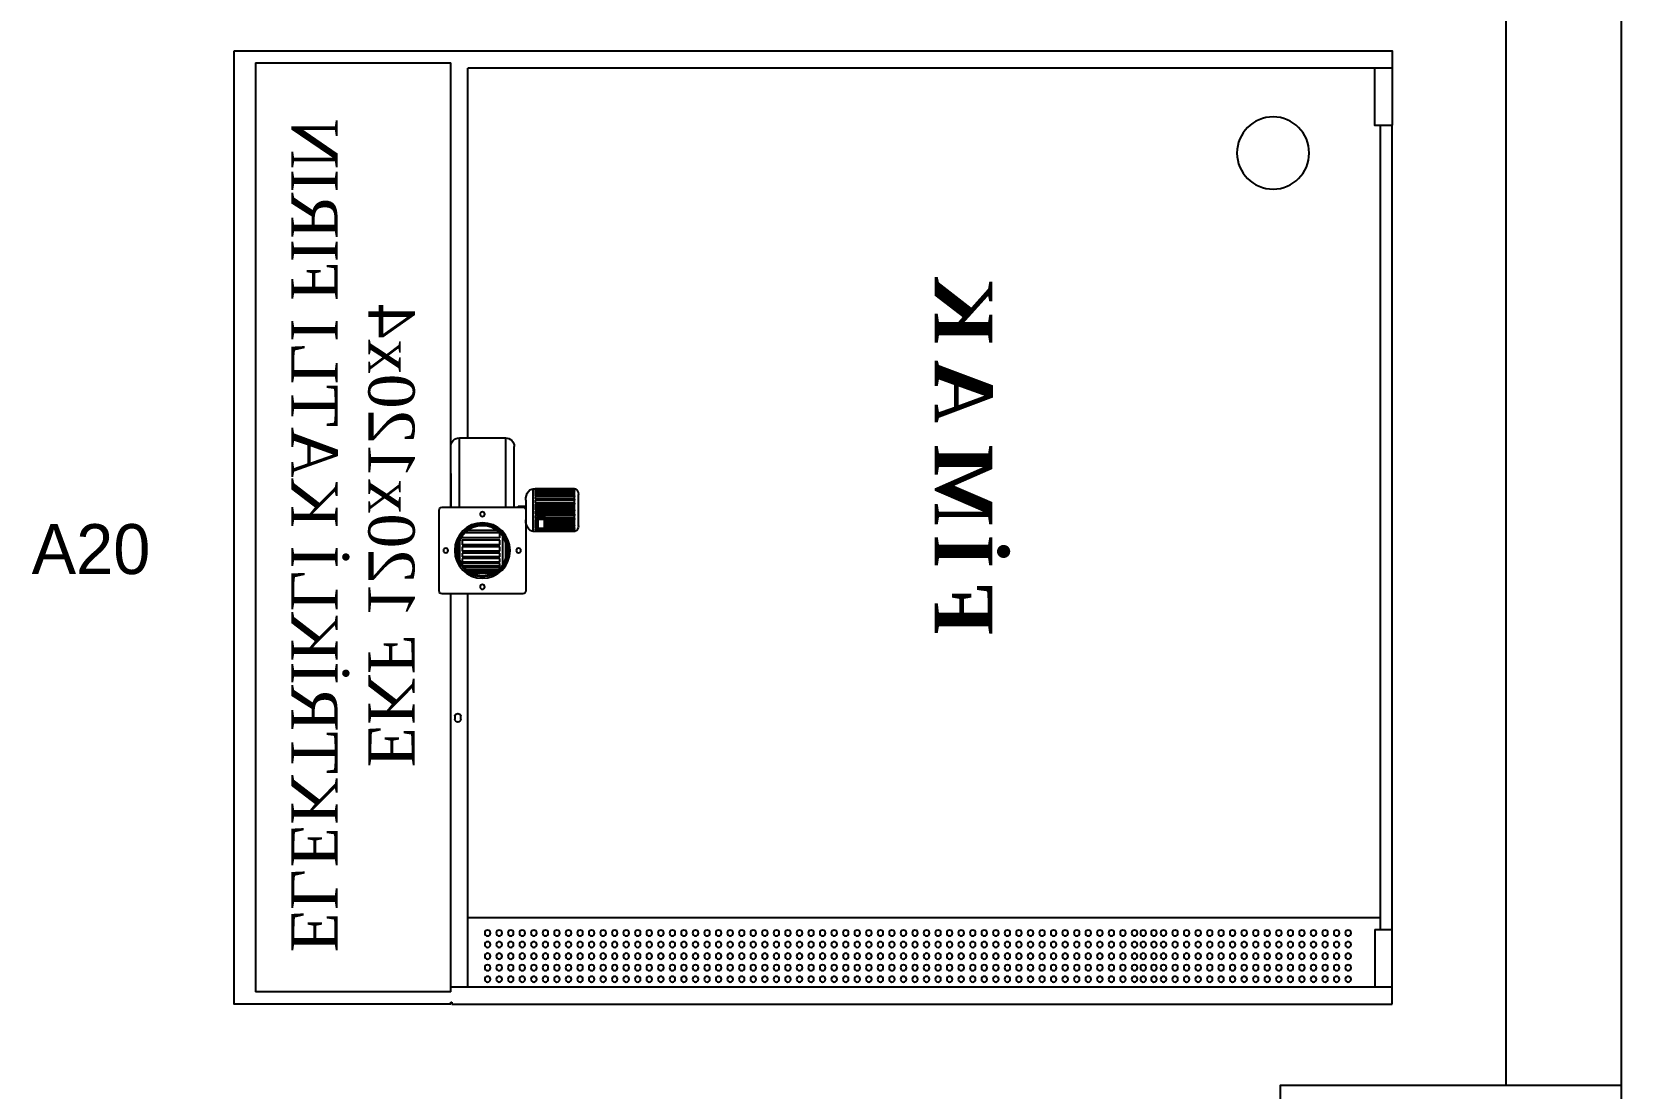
# Model space of a CAD drawing. Header units: millimetres. Extents: x 7703 to 14147, y -5820 to 95.
# Drawn here: x 12593.2 to 12868.4, y -3740.2 to -3557.4 of the extents above; entities that cross this region are included whole.
import ezdxf
from ezdxf.enums import TextEntityAlignment as Align

# ---------------------------------------------------------------- set-up
doc = ezdxf.new("R2010")
doc.units = ezdxf.units.MM
doc.layers.add('Kıtc-002 Çizgi', color=7, linetype='Continuous')
doc.layers.add('Layer1', color=1, linetype='Continuous')
doc.layers.add('Layer5', color=33, linetype='Continuous', lineweight=15)
doc.styles.get("Standard").update_dxf_attribs({"font": 'stylu.ttf', "height": 10})
doc.styles.add('TAKSİM', font='GOTHIC.TTF', dxfattribs={"height": 20})

# ---------------------------------------------------------------- blocks, each defined once
blk = doc.blocks.new('A$C529531A7')
at = {"layer": 'Layer1'}
for p, q in [((-1859.6, -515.4), (-1859.6, 1112.5)), ((-1859.6, 1112.5), (-1829.6, 1112.5)), ((-1829.6, -517.4), (-1829.6, 1112.5)), ((-1829.6, 1112.5), (-1731.1, 1112.5)), ((-1730.6, 1082.5), (-1730.6, 1111.5)), ((-239.6, 1111.5), (-239.6, -487.5)), ((-239.6, 1111.5), (-238.7, 1111.5)), ((-238.7, 1111.5), (-238.7, 1112.5)), ((-1829.6, 1082.7), (-1829.5, 1082.5)), ((-1730.6, 1082.5), (-1829.5, 1082.5)), ((-1730.6, 1092.5), (-338.6, 1092.5)), ((-1709.6, -487.5), (-1709.6, 1092.5)), ((-1031.7, -296.4), (-977.6, -296.4)), ((-1041.7, -302.9), (-1041.7, -374.4)), ((-1041.6, -302.9), (-1041.6, -371.2)), ((-1041.6, -302.9), (-1039.7, -302.9)), ((-1039.7, -371.2), (-1039.7, -302.9)), ((-1038.9, -302.9), (-1039.7, -302.9)), ((-1038.9, -302.9), (-1038.9, -371.2)), ((-1038.9, -302.9), (-1036.3, -302.9)), ((-1036.3, -354.4), (-1036.3, -302.9)), ((-1035.2, -302.9), (-1036.3, -302.9)), ((-1035.2, -302.9), (-1035.2, -354.2)), ((-1035.2, -302.9), (-1032, -302.9)), ((-1031.1, -302.9), (-1032, -302.9)), ((-1032, -354.2), (-1032, -302.9)), ((-1031.1, -302.9), (-1026, -302.9)), ((-1031.1, -302.9), (-1031.1, -354.2)), ((-1029.7, -302.9), (-1029.7, -354.2)), ((-1026.8, -302.9), (-1026.8, -354.2)), ((-1026, -302.9), (-1020.8, -302.9)), ((-1026, -354.2), (-1026, -302.9)), ((-1024.1, -302.9), (-1024.1, -354.2)), ((-1019.3, -302.9), (-1020.8, -302.9)), ((-1020.8, -354.2), (-1020.8, -302.9)), ((-1019.3, -302.9), (-1013.9, -302.9)), ((-1019.3, -302.9), (-1019.3, -354.2)), ((-1018.5, -302.9), (-1018.5, -354.2)), ((-1013.9, -371.2), (-1013.9, -302.9)), ((-1011.8, -302.9), (-1013.9, -302.9)), ((-1011.8, -302.9), (-1011.8, -371.2)), ((-1011.8, -302.9), (-1006, -302.9)), ((-1007.9, -371.2), (-1007.9, -302.9)), ((-1006, -371.2), (-1006, -302.9)), ((-1004, -302.9), (-1006, -302.9)), ((-1004, -371.2), (-1004, -302.9)), ((-1004, -302.9), (-994.2, -302.9)), ((-1003.2, -302.9), (-1003.2, -371.2)), ((-1002, -371.2), (-1002, -302.9)), ((-1000.2, -302.9), (-1000.2, -371.2)), ((-999.2, -371.2), (-999.2, -302.9)), ((-997.2, -302.9), (-997.2, -371.2)), ((-995.9, -371.2), (-995.9, -302.9)), ((-994.2, -302.9), (-994.2, -371.2)), ((-992.8, -302.9), (-994.2, -302.9)), ((-992.8, -302.9), (-992.8, -371.2)), ((-992.8, -302.9), (-987.4, -302.9)), ((-992.6, -302.9), (-992.6, -371.2)), ((-987.4, -371.2), (-987.4, -302.9)), ((-985.5, -302.9), (-987.4, -302.9)), ((-985.5, -302.9), (-985.5, -371.2)), ((-985.5, -302.9), (-981.2, -302.9)), ((-981.2, -371.2), (-981.2, -302.9)), ((-979.7, -302.9), (-981.2, -302.9)), ((-979.7, -302.9), (-979.7, -371.2)), ((-979.7, -302.9), (-971.8, -302.9)), ((-977, -371.2), (-977, -302.9)), ((-975.1, -302.9), (-975.1, -371.2)), ((-975, -302.9), (-975, -371.2)), ((-972.8, -371.2), (-972.8, -302.9)), ((-971.8, -371.2), (-971.8, -302.9)), ((-971.3, -302.9), (-971.8, -302.9)), ((-971.3, -302.9), (-971.3, -371.2)), ((-971.3, -302.9), (-969.4, -302.9)), ((-969.4, -371.2), (-969.4, -302.9)), ((-968.8, -302.9), (-969.4, -302.9)), ((-968.8, -302.9), (-968.8, -371.2)), ((-968.8, -302.9), (-967.8, -302.9)), ((-967.8, -371.2), (-967.8, -302.9)), ((-967.7, -302.9), (-967.7, -371.2)), ((-1037.4, -355.5), (-1037.4, -367)), ((-1037.3, -355.5), (-1036.6, -355.5)), ((-1036.6, -355.5), (-1036.6, -366.1)), ((-1020.5, -355.5), (-1036.6, -355.5)), ((-1035.4, -354.2), (-1019.3, -354.2)), ((-1020.5, -366.1), (-1020.5, -355.5)), ((-1017.7, -355.5), (-1020.5, -355.5)), ((-1019.3, -354.2), (-1013.9, -354.2)), ((-1017.7, -355.5), (-1017.7, -366.1)), ((-1013.9, -355.5), (-1017.7, -355.5)), ((-1041.7, -374.4), (-1026.8, -374.4)), ((-1039.7, -371.2), (-1041.6, -371.2)), ((-1036.3, -371.2), (-1038.9, -371.2)), ((-1019.9, -367.2), (-1037.4, -367.2)), ((-1036.6, -366.1), (-1020.5, -366.1)), ((-1036.3, -371.2), (-1036.3, -367.2)), ((-1035.2, -367.2), (-1035.2, -371.2)), ((-1032, -371.2), (-1035.2, -371.2)), ((-1032, -371.2), (-1032, -367.2)), ((-1031.1, -367.2), (-1031.1, -371.2)), ((-1026, -371.2), (-1031.1, -371.2)), ((-1029.7, -367.2), (-1029.7, -371.2)), ((-1026.8, -367.2), (-1026.8, -371.2)), ((-1026.8, -374.4), (-967.6, -374.4)), ((-1026, -371.2), (-1026, -367.2)), ((-1020.8, -371.2), (-1026, -371.2)), ((-1024.1, -367.2), (-1024.1, -371.2)), ((-1020.8, -371.2), (-1020.8, -367.2)), ((-1020.5, -366.1), (-1017.7, -366.1)), ((-1020.5, -366.1), (-1019.9, -367.2)), ((-1018.5, -367.2), (-1019.9, -367.2)), ((-1019.3, -367.2), (-1019.3, -371.2)), ((-1013.9, -371.2), (-1019.3, -371.2)), ((-1017.7, -366.1), (-1018.5, -367.2)), ((-1013.9, -367.2), (-1018.5, -367.2)), ((-1018.5, -367.2), (-1018.5, -371.2)), ((-1017.7, -366.1), (-1013.9, -366.1)), ((-1006, -371.2), (-1011.8, -371.2)), ((-994.2, -371.2), (-1004, -371.2)), ((-987.4, -371.2), (-992.8, -371.2)), ((-981.2, -371.2), (-985.5, -371.2)), ((-971.8, -371.2), (-979.7, -371.2)), ((-969.4, -371.2), (-971.3, -371.2)), ((-967.8, -371.2), (-968.8, -371.2)), ((-967.7, -371.2), (-967.7, -371.2)), ((-967.6, -374.4), (-967.6, -371.2)), ((-1149.6, -392.4), (-1149.6, -532.4)), ((-1004.6, -387.4), (-1144.6, -387.4)), ((-991, -387.4), (-1004.6, -387.4)), ((-999.6, -532.4), (-999.6, -392.4)), ((-997.6, -400.4), (-999.6, -400.4)), ((-999.6, -407.4), (-894.6, -407.4)), ((-997.6, -400.4), (-997.6, -387.4)), ((-987.6, -387.4), (-991, -387.4)), ((-1108.8, -436.3), (-1108.8, -488.6)), ((-1107.5, -434.7), (-1107.5, -490.2)), ((-1105.5, -432.4), (-1103.6, -432.4)), ((-1103.6, -432.4), (-1103.6, -494.3)), ((-1101.8, -432.4), (-1101.8, -495.8)), ((-1101.8, -432.4), (-1096.8, -432.4)), ((-1099.6, -427.4), (-1049.7, -427.4)), ((-1096.8, -432.4), (-1096.8, -497.4)), ((-1094.5, -432.4), (-1094.5, -497.4)), ((-1094.5, -432.4), (-1088.5, -432.4)), ((-1058.9, -422.4), (-1090.4, -422.4)), ((-1088.5, -432.4), (-1088.5, -497.4)), ((-1085.8, -432.4), (-1085.8, -497.4)), ((-1085.8, -432.4), (-1078.9, -432.4)), ((-1078.9, -432.4), (-1078.9, -497.4)), ((-1075.9, -432.4), (-1075.9, -497.4)), ((-1075.9, -432.4), (-1068.2, -432.4)), ((-1068.2, -432.4), (-1068.2, -497.4)), ((-1064.8, -432.4), (-1064.8, -497.4)), ((-1064.8, -432.4), (-1056.4, -432.4)), ((-1056.4, -432.4), (-1056.4, -497.4)), ((-1052.8, -432.4), (-1052.8, -497.4)), ((-1052.8, -432.4), (-1043.8, -432.4)), ((-1043.8, -432.5), (-1043.8, -492.4)), ((-1040.1, -436.9), (-1040.1, -488)), ((-879.6, -422.4), (-999.6, -422.4)), ((-879.6, -502.4), (-879.6, -422.4)), ((-1114, -445), (-1114, -479.9)), ((-1112.4, -441.9), (-1112.4, -483)), ((-1111.6, -440.4), (-1111.6, -484.5)), ((-1829.6, -487.5), (-1149.6, -487.5)), ((-879.6, -487.5), (-239.6, -487.5)), ((-1859.6, -515.4), (-1859.6, -515.4)), ((-1856.5, -515.4), (-1859.6, -515.4)), ((-1859.6, -517.4), (-1856.5, -517.4)), ((-1859.6, -517.4), (-1859.6, -892.5)), ((-1856.5, -517.4), (-1856.5, -515.4)), ((-1838.6, -517.4), (-1838.6, -855.5)), ((-1838.6, -517.4), (-1149.6, -517.4)), ((-1366.6, -500), (-1361.6, -500)), ((-1361.6, -510), (-1366.6, -510)), ((-1096.8, -497.4), (-1099.6, -497.4)), ((-1088.5, -497.4), (-1094.5, -497.4)), ((-1058.9, -502.4), (-1090.4, -502.4)), ((-1078.9, -497.4), (-1085.8, -497.4)), ((-1068.2, -497.4), (-1075.9, -497.4)), ((-1056.4, -497.4), (-1064.8, -497.4)), ((-1049.7, -497.4), (-1052.8, -497.4)), ((-1001.4, -517.4), (-230.6, -517.4)), ((-999.6, -502.4), (-879.6, -502.4)), ((-941.4, -517.4), (-999.6, -517.4)), ((-230.6, -855.5), (-230.6, -517.4)), ((-1144.6, -537.4), (-1004.6, -537.4))]:
    blk.add_line(p, q, dxfattribs=at)
for points in [[(-1791.1, 1112.5), (-338.2, 1112.5), (-338.3, 1112.5), (-338.4, 1112.5), (-338.5, 1112.4), (-338.5, 1112.3), (-338.6, 1112.1), (-338.6, 1111.9), (-338.6, 1111.7), (-338.6, 1111.5), (-338.6, 1082.5), (-239.8, 1082.5), (-239.6, 1082.7)], [(-1730.6, 1111.5), (-1730.7, 1111.7), (-1730.7, 1111.9), (-1730.7, 1112), (-1730.7, 1112.2), (-1730.8, 1112.3), (-1730.9, 1112.4), (-1730.9, 1112.5), (-1731, 1112.5), (-1731.1, 1112.5)], [(-209.6, -892.5), (-209.6, -517.4), (-209.6, 1112.5), (-238.7, 1112.5), (-338.2, 1112.5)], [(-1031.7, -296.4), (-1034.9, -296.8), (-1037.7, -297.7), (-1039.7, -299), (-1040.6, -300.1), (-1041.3, -301.1), (-1041.6, -302.1), (-1041.7, -302.9)], [(-967.6, -303), (-967.6, -302.9), (-967.7, -302.1), (-968, -301.1), (-968.6, -300.1), (-969.6, -299), (-971.6, -297.7), (-974.4, -296.8), (-977.6, -296.4)], [(-1035.4, -354.2), (-1035.9, -354.2), (-1036.6, -354.5), (-1037.1, -354.9), (-1037.3, -355.2), (-1037.4, -355.5), (-1037.4, -355.5)], [(-1019.3, -354.2), (-1018.7, -354.3), (-1018.1, -354.7), (-1017.9, -354.9), (-1017.8, -355.2), (-1017.7, -355.5)], [(-1041.7, -374.4), (-1041.2, -377.1), (-1039.9, -379.8), (-1037.5, -382.3), (-1034.3, -384.5), (-1030.3, -386.2), (-1025.9, -387.1), (-1021.7, -387.4)], [(-1036.6, -366.1), (-1037, -366.2), (-1037.3, -366.4), (-1037.4, -367.2)], [(-987.6, -387.4), (-983.5, -387.2), (-979.4, -386.3), (-975.5, -384.8), (-972.2, -382.7), (-969.6, -380.1), (-968.1, -377.2), (-967.6, -374.4)], [(-1859.6, -854.4), (-1859.6, -892.5), (-209.6, -892.5)], [(-230.6, -855.5), (-1838.6, -855.5)]]:
    blk.add_lwpolyline(points, dxfattribs=at)
for centre, radius in [((-1816.7, 1036.5), 5), ((-1816.7, 1016.5), 5), ((-1796.7, 1036.5), 5), ((-1796.7, 1016.5), 5), ((-1776.7, 1036.5), 5), ((-1776.7, 1016.5), 5), ((-1756.7, 1036.5), 5), ((-1756.7, 1016.5), 5), ((-1736.7, 1036.5), 5), ((-1736.7, 1016.5), 5), ((-1816.7, 996.5), 5), ((-1796.7, 996.5), 5), ((-1776.7, 996.5), 5), ((-1756.7, 996.5), 5), ((-1736.7, 996.5), 5), ((-1816.7, 976.5), 5), ((-1796.7, 976.5), 5), ((-1776.7, 976.5), 5), ((-1756.7, 976.5), 5), ((-1736.7, 976.5), 5), ((-386.5, 906.5), 62.5), ((-1816.7, 956.5), 5), ((-1816.7, 936.5), 5), ((-1796.7, 956.5), 5), ((-1796.7, 936.5), 5), ((-1776.7, 956.5), 5), ((-1776.7, 936.5), 5), ((-1756.7, 956.5), 5), ((-1756.7, 936.5), 5), ((-1736.7, 956.5), 5), ((-1736.7, 936.5), 5), ((-1816.7, 916.5), 5), ((-1796.7, 916.5), 5), ((-1776.7, 916.5), 5), ((-1756.7, 916.5), 5), ((-1736.7, 916.5), 5), ((-1816.7, 896.5), 5), ((-1816.7, 876.5), 5), ((-1796.7, 896.5), 5), ((-1796.7, 876.5), 5), ((-1776.7, 896.5), 5), ((-1776.7, 876.5), 5), ((-1756.7, 896.5), 5), ((-1756.7, 876.5), 5), ((-1736.7, 896.5), 5), ((-1736.7, 876.5), 5), ((-1816.7, 856.5), 5), ((-1796.7, 856.5), 5), ((-1776.7, 856.5), 5), ((-1756.7, 856.5), 5), ((-1736.7, 856.5), 5), ((-1816.7, 836.5), 5), ((-1796.7, 836.5), 5), ((-1776.7, 836.5), 5), ((-1756.7, 836.5), 5), ((-1736.7, 836.5), 5), ((-1816.7, 816.5), 5), ((-1816.7, 796.8), 5), ((-1796.7, 816.5), 5), ((-1796.7, 796.8), 5), ((-1776.7, 816.5), 5), ((-1776.7, 796.8), 5), ((-1756.7, 816.5), 5), ((-1756.7, 796.8), 5), ((-1736.7, 816.5), 5), ((-1736.7, 796.8), 5), ((-1816.7, 776.8), 5), ((-1796.7, 776.8), 5), ((-1776.7, 776.8), 5), ((-1756.7, 776.8), 5), ((-1736.7, 776.8), 5), ((-1816.7, 756.8), 5), ((-1796.7, 756.8), 5), ((-1776.7, 756.8), 5), ((-1756.7, 756.8), 5), ((-1736.7, 756.8), 5), ((-1816.7, 736.8), 5), ((-1816.7, 716.8), 5), ((-1796.7, 736.8), 5), ((-1796.7, 716.8), 5), ((-1776.7, 736.8), 5), ((-1776.7, 716.8), 5), ((-1756.7, 736.8), 5), ((-1756.7, 716.8), 5), ((-1736.7, 736.8), 5), ((-1736.7, 716.8), 5), ((-1816.7, 700.3), 5), ((-1796.7, 700.3), 5), ((-1776.7, 700.3), 5), ((-1756.7, 700.3), 5), ((-1736.7, 700.3), 5), ((-1816.7, 681.7), 5), ((-1816.7, 666.5), 5), ((-1796.7, 681.7), 5), ((-1796.7, 666.5), 5), ((-1776.7, 681.7), 5), ((-1776.7, 666.5), 5), ((-1756.7, 681.7), 5), ((-1756.7, 666.5), 5), ((-1736.7, 681.7), 5), ((-1736.7, 666.5), 5), ((-1816.7, 646.5), 5), ((-1816.7, 646.5), 5), ((-1796.7, 646.5), 5), ((-1796.7, 646.5), 5), ((-1776.7, 646.5), 5), ((-1776.7, 646.5), 5), ((-1756.7, 646.5), 5), ((-1756.7, 646.5), 5), ((-1736.7, 646.5), 5), ((-1736.7, 646.5), 5), ((-1816.7, 626.5), 5), ((-1816.7, 626.5), 5), ((-1816.7, 606.5), 5), ((-1816.7, 606.5), 5), ((-1796.7, 626.5), 5), ((-1796.7, 626.5), 5), ((-1796.7, 606.5), 5), ((-1796.7, 606.5), 5), ((-1776.7, 626.5), 5), ((-1776.7, 626.5), 5), ((-1776.7, 606.5), 5), ((-1776.7, 606.5), 5), ((-1756.7, 626.5), 5), ((-1756.7, 626.5), 5), ((-1756.7, 606.5), 5), ((-1756.7, 606.5), 5), ((-1736.7, 626.5), 5), ((-1736.7, 626.5), 5), ((-1736.7, 606.5), 5), ((-1736.7, 606.5), 5), ((-1816.7, 586.5), 5), ((-1796.7, 586.5), 5), ((-1776.7, 586.5), 5), ((-1756.7, 586.5), 5), ((-1736.7, 586.5), 5), ((-1816.7, 566.5), 5), ((-1816.7, 546.5), 5), ((-1796.7, 566.5), 5), ((-1796.7, 546.5), 5), ((-1776.7, 566.5), 5), ((-1776.7, 546.5), 5), ((-1756.7, 566.5), 5), ((-1756.7, 546.5), 5), ((-1736.7, 566.5), 5), ((-1736.7, 546.5), 5), ((-1816.7, 526.5), 5), ((-1796.7, 526.5), 5), ((-1776.7, 526.5), 5), ((-1756.7, 526.5), 5), ((-1736.7, 526.5), 5), ((-1816.7, 506.5), 5), ((-1796.7, 506.5), 5), ((-1776.7, 506.5), 5), ((-1756.7, 506.5), 5), ((-1736.7, 506.5), 5), ((-1816.7, 486.5), 5), ((-1816.7, 466.5), 5), ((-1796.7, 486.5), 5), ((-1796.7, 466.5), 5), ((-1776.7, 486.5), 5), ((-1776.7, 466.5), 5), ((-1756.7, 486.5), 5), ((-1756.7, 466.5), 5), ((-1736.7, 486.5), 5), ((-1736.7, 466.5), 5), ((-1816.7, 446.5), 5), ((-1796.7, 446.5), 5), ((-1776.7, 446.5), 5), ((-1756.7, 446.5), 5), ((-1736.7, 446.5), 5), ((-1816.7, 426.5), 5), ((-1796.7, 426.5), 5), ((-1776.7, 426.5), 5), ((-1756.7, 426.5), 5), ((-1736.7, 426.5), 5), ((-1816.7, 406.5), 5), ((-1816.7, 386.5), 5), ((-1796.7, 406.5), 5), ((-1796.7, 386.5), 5), ((-1776.7, 406.5), 5), ((-1776.7, 386.5), 5), ((-1756.7, 406.5), 5), ((-1756.7, 386.5), 5), ((-1736.7, 406.5), 5), ((-1736.7, 386.5), 5), ((-1816.7, 366.5), 5), ((-1796.7, 366.5), 5), ((-1776.7, 366.5), 5), ((-1756.7, 366.5), 5), ((-1736.7, 366.5), 5), ((-1816.7, 346.5), 5), ((-1816.7, 326.5), 5), ((-1796.7, 346.5), 5), ((-1796.7, 326.5), 5), ((-1776.7, 346.5), 5), ((-1776.7, 326.5), 5), ((-1756.7, 346.5), 5), ((-1756.7, 326.5), 5), ((-1736.7, 346.5), 5), ((-1736.7, 326.5), 5), ((-1816.7, 306.5), 5), ((-1796.7, 306.5), 5), ((-1776.7, 306.5), 5), ((-1756.7, 306.5), 5), ((-1736.7, 306.5), 5), ((-1816.7, 286.5), 5), ((-1796.7, 286.5), 5), ((-1776.7, 286.5), 5), ((-1756.7, 286.5), 5), ((-1736.7, 286.5), 5), ((-1816.7, 266.5), 5), ((-1816.7, 246.5), 5), ((-1796.7, 266.5), 5), ((-1796.7, 246.5), 5), ((-1776.7, 266.5), 5), ((-1776.7, 246.5), 5), ((-1756.7, 266.5), 5), ((-1756.7, 246.5), 5), ((-1736.7, 266.5), 5), ((-1736.7, 246.5), 5), ((-1816.7, 226.5), 5), ((-1796.7, 226.5), 5), ((-1776.7, 226.5), 5), ((-1756.7, 226.5), 5), ((-1736.7, 226.5), 5), ((-1816.7, 206.5), 5), ((-1796.7, 206.5), 5), ((-1776.7, 206.5), 5), ((-1756.7, 206.5), 5), ((-1736.7, 206.5), 5), ((-1816.7, 186.5), 5), ((-1816.7, 166.5), 5), ((-1796.7, 186.5), 5), ((-1796.7, 166.5), 5), ((-1776.7, 186.5), 5), ((-1776.7, 166.5), 5), ((-1756.7, 186.5), 5), ((-1756.7, 166.5), 5), ((-1736.7, 186.5), 5), ((-1736.7, 166.5), 5), ((-1816.7, 146.5), 5), ((-1796.7, 146.5), 5), ((-1776.7, 146.5), 5), ((-1756.7, 146.5), 5), ((-1736.7, 146.5), 5), ((-1816.7, 126.5), 5), ((-1816.7, 106.5), 5), ((-1796.7, 126.5), 5), ((-1796.7, 106.5), 5), ((-1776.7, 126.5), 5), ((-1776.7, 106.5), 5), ((-1756.7, 126.5), 5), ((-1756.7, 106.5), 5), ((-1736.7, 126.5), 5), ((-1736.7, 106.5), 5), ((-1816.7, 86.5), 5), ((-1796.7, 86.5), 5), ((-1776.7, 86.5), 5), ((-1756.7, 86.5), 5), ((-1736.7, 86.5), 5), ((-1816.7, 66.5), 5), ((-1796.7, 66.5), 5), ((-1776.7, 66.5), 5), ((-1756.7, 66.5), 5), ((-1736.7, 66.5), 5), ((-1816.7, 46.5), 5), ((-1816.7, 26.5), 5), ((-1796.7, 46.5), 5), ((-1796.7, 26.5), 5), ((-1776.7, 46.5), 5), ((-1776.7, 26.5), 5), ((-1756.7, 46.5), 5), ((-1756.7, 26.5), 5), ((-1736.7, 46.5), 5), ((-1736.7, 26.5), 5), ((-1816.7, 6.5), 5), ((-1796.7, 6.5), 5), ((-1776.7, 6.5), 5), ((-1756.7, 6.5), 5), ((-1736.7, 6.5), 5), ((-1816.7, -13.5), 5), ((-1796.7, -13.5), 5), ((-1776.7, -13.5), 5), ((-1756.7, -13.5), 5), ((-1736.7, -13.5), 5), ((-1816.7, -33.5), 5), ((-1816.7, -53.5), 5), ((-1796.7, -33.5), 5), ((-1796.7, -53.5), 5), ((-1776.7, -33.5), 5), ((-1776.7, -53.5), 5), ((-1756.7, -33.5), 5), ((-1756.7, -53.5), 5), ((-1736.7, -33.5), 5), ((-1736.7, -53.5), 5), ((-1816.7, -73.5), 5), ((-1796.7, -73.5), 5), ((-1776.7, -73.5), 5), ((-1756.7, -73.5), 5), ((-1736.7, -73.5), 5), ((-1816.7, -93.5), 5), ((-1816.7, -113.5), 5), ((-1796.7, -93.5), 5), ((-1796.7, -113.5), 5), ((-1776.7, -93.5), 5), ((-1776.7, -113.5), 5), ((-1756.7, -93.5), 5), ((-1756.7, -113.5), 5), ((-1736.7, -93.5), 5), ((-1736.7, -113.5), 5), ((-1816.7, -133.5), 5), ((-1796.7, -133.5), 5), ((-1776.7, -133.5), 5), ((-1756.7, -133.5), 5), ((-1736.7, -133.5), 5), ((-1816.7, -153.5), 5), ((-1796.7, -153.5), 5), ((-1776.7, -153.5), 5), ((-1756.7, -153.5), 5), ((-1736.7, -153.5), 5), ((-1816.7, -173.5), 5), ((-1816.7, -193.5), 5), ((-1796.7, -173.5), 5), ((-1796.7, -193.5), 5), ((-1776.7, -173.5), 5), ((-1776.7, -193.5), 5), ((-1756.7, -173.5), 5), ((-1756.7, -193.5), 5), ((-1736.7, -173.5), 5), ((-1736.7, -193.5), 5), ((-1816.7, -213.5), 5), ((-1796.7, -213.5), 5), ((-1776.7, -213.5), 5), ((-1756.7, -213.5), 5), ((-1736.7, -213.5), 5), ((-1816.7, -233.5), 5), ((-1796.7, -233.5), 5), ((-1776.7, -233.5), 5), ((-1756.7, -233.5), 5), ((-1736.7, -233.5), 5), ((-1816.7, -253.5), 5), ((-1816.7, -273.5), 5), ((-1796.7, -253.5), 5), ((-1796.7, -273.5), 5), ((-1776.7, -253.5), 5), ((-1776.7, -273.5), 5), ((-1756.7, -253.5), 5), ((-1756.7, -273.5), 5), ((-1736.7, -253.5), 5), ((-1736.7, -273.5), 5), ((-1816.7, -293.5), 5), ((-1796.7, -293.5), 5), ((-1776.7, -293.5), 5), ((-1756.7, -293.5), 5), ((-1736.7, -293.5), 5), ((-1816.7, -313.5), 5), ((-1816.7, -333.5), 5), ((-1796.7, -313.5), 5), ((-1796.7, -333.5), 5), ((-1776.7, -313.5), 5), ((-1776.7, -333.5), 5), ((-1756.7, -313.5), 5), ((-1756.7, -333.5), 5), ((-1736.7, -313.5), 5), ((-1736.7, -333.5), 5), ((-1816.7, -353.5), 5), ((-1796.7, -353.5), 5), ((-1776.7, -353.5), 5), ((-1756.7, -353.5), 5), ((-1736.7, -353.5), 5), ((-1816.7, -373.5), 5), ((-1796.7, -373.5), 5), ((-1776.7, -373.5), 5), ((-1756.7, -373.5), 5), ((-1736.7, -373.5), 5), ((-1816.7, -393.5), 5), ((-1816.7, -413.5), 5), ((-1796.7, -393.5), 5), ((-1796.7, -413.5), 5), ((-1776.7, -393.5), 5), ((-1776.7, -413.5), 5), ((-1756.7, -393.5), 5), ((-1756.7, -413.5), 5), ((-1736.7, -393.5), 5), ((-1736.7, -413.5), 5), ((-1074.6, -399.9), 4), ((-1816.7, -433.5), 5), ((-1796.7, -433.5), 5), ((-1776.7, -433.5), 5), ((-1756.7, -433.5), 5), ((-1736.7, -433.5), 5), ((-1074.6, -462.5), 48), ((-1074.6, -462.5), 45), ((-1074.6, -462.5), 43), ((-1816.7, -453.5), 5), ((-1796.7, -453.5), 5), ((-1776.7, -453.5), 5), ((-1756.7, -453.5), 5), ((-1736.7, -453.5), 5), ((-1137.6, -462.5), 4), ((-1011.6, -462.5), 4), ((-1074.6, -525.9), 4)]:
    blk.add_circle(centre, radius, dxfattribs=at)
for centre, radius, start, end in [((-1035.3, -355.5), 1.28, 93.6231, 181.1986), ((-1019.3, -355.5), 1.28, 93.6231, 181.1986), ((-1144.6, -392.4), 5, 90, 180), ((-1004.6, -392.4), 5, 0, 90), ((-894.6, -422.4), 15, 0, 90), ((-1366.6, -505), 5, 90, 270), ((-1361.6, -505), 5, 270, 90), ((-894.6, -502.4), 15, 270, 0), ((-1144.6, -532.4), 5, 180, 270), ((-1004.6, -532.4), 5, 270, 0)]:
    blk.add_arc(centre, radius, start, end, dxfattribs=at)
at = {"layer": 'Layer1', "insert": (-1220.9, 420.5), "char_height": 100, "width": 686.946, "attachment_point": 1}
blk.add_mtext('{\\fTimes New Roman|b1|i0|c162|p18;\\T1.25;FİMAK}', dxfattribs=at)
at = {"layer": 'Layer5', "insert": (-1048.9, -579.9), "char_height": 80, "width": 1499.248, "attachment_point": 2}
blk.add_mtext('{\\fTimes New Roman|b0|i0|c162|p18;\\C23;EKF 120x120x4 \\PELEKTRİKLİ KATLI FIRIN}', dxfattribs=at)

msp = doc.modelspace()

# ---------------------------------------------------------------- linework, layer by layer
msp.add_lwpolyline([(12809.4, -3797.72), (12809.4, -3739.72), (12868.4, -3739.72), (12868.4, -3797.72)], close=True)
at = {"layer": 'Kıtc-002 Çizgi'}
for p, q in [((12848.4, -3118.72), (12848.4, -3739.72)), ((12868.4, -3118.72), (12868.4, -3739.72))]:
    msp.add_line(p, q, dxfattribs=at)

# ---------------------------------------------------------------- block references
at = {"xscale": -0.09999999999854481, "yscale": 0.09999999999854481, "zscale": 0.09999999999854481, "rotation": 270}
msp.add_blockref('A$C529531A7', (12717.47, -3539.69), dxfattribs=at)

# ---------------------------------------------------------------- texts
at = {"style": 'TAKSİM'}
msp.add_text('A20', height=8.64, dxfattribs=at).set_placement((12603.45, -3651.22), align=Align.CENTER)

doc.saveas('drawing.dxf')
